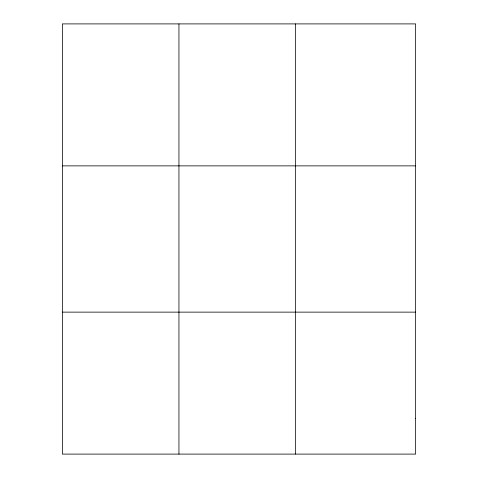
<?xml version="1.0" encoding="UTF-8"?>
<svg xmlns="http://www.w3.org/2000/svg" width="478" height="478" viewBox="0 0 478 478"><rect width="100%" height="100%" fill="white"/><g stroke="black" fill="none" stroke-linecap="round" stroke-linejoin="round"><path stroke-width="0.72" d="M178.945 23.9L178.945 454.1M295.524 23.9L295.524 454.1M62.367 165.866L415.633 165.866M62.367 312.134L415.633 312.134M415.633 418.609L415.633 454.1L62.367 454.1L62.367 23.9L415.633 23.9L415.633 418.609"/></g></svg>
